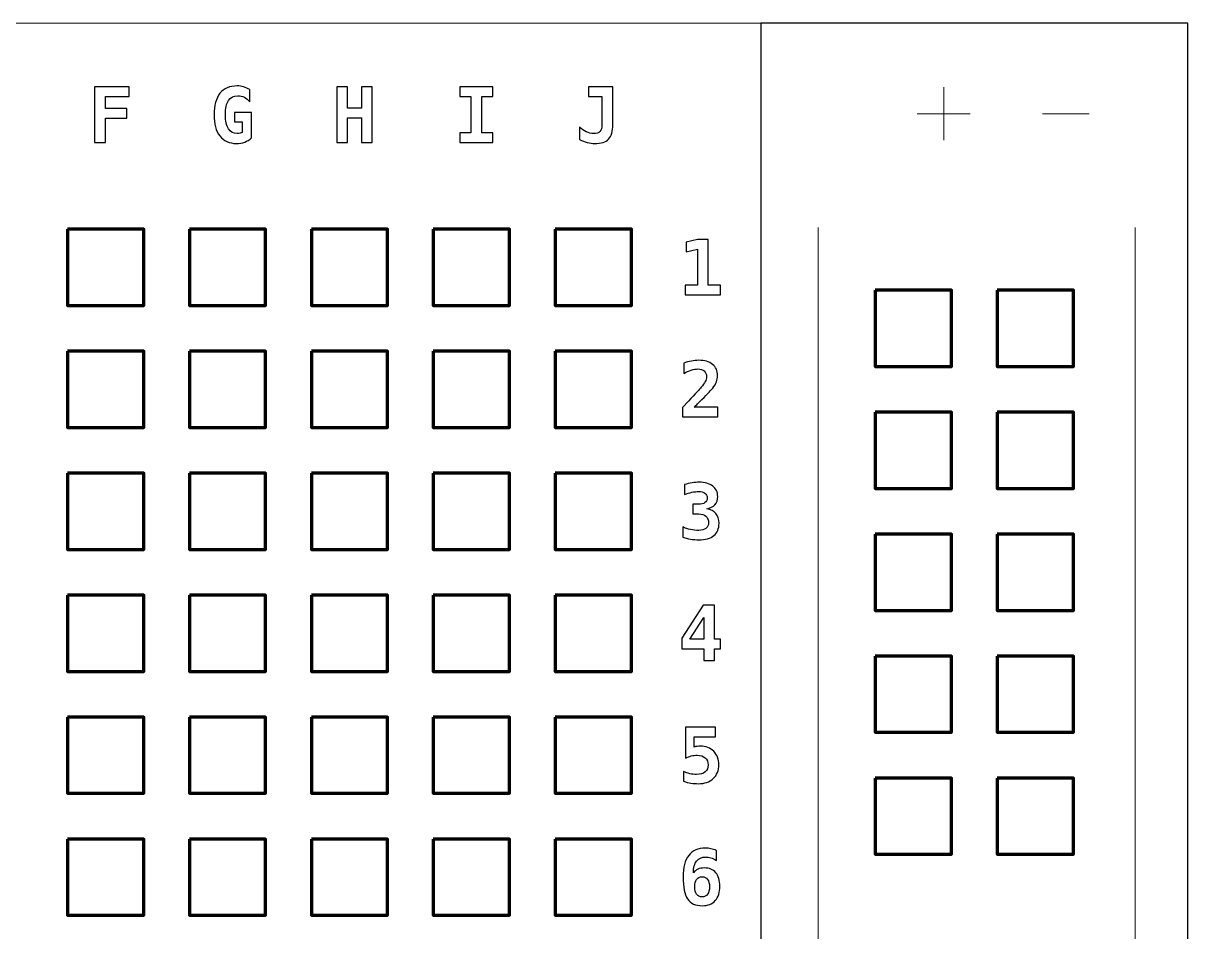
# Model space of a CAD drawing. Header units: centimetres. Extents: x -13.14 to -7.86, y -19.04 to -10.66.
# Drawn here: x -10.291 to -7.865, y -12.551 to -10.659 of the extents above; entities that cross this region are included whole.
import ezdxf

# ---------------------------------------------------------------- set-up
doc = ezdxf.new("R2010")
doc.units = ezdxf.units.CM
doc.header["$MEASUREMENT"] = 0
doc.layers.add('Layer 1', color=7, linetype='Continuous')

msp = doc.modelspace()

# ---------------------------------------------------------------- linework, layer by layer
at = {"layer": 'Layer 1', "color": 250, "lineweight": 5}
msp.add_open_spline([(-12.24632, -10.659), (-12.24632, -10.659), (-8.75382, -10.659), (-8.75382, -10.659), (-8.75382, -10.659), (-8.75382, -10.659), (-8.75382, -19.041), (-8.75382, -19.041), (-8.75382, -19.041), (-8.75382, -19.041), (-12.24632, -19.041), (-12.24632, -19.041), (-12.24632, -19.041), (-12.24632, -19.041), (-12.24632, -10.659), (-12.24632, -10.659)], degree=3, knots=[0, 0, 0, 0, 0.25, 0.25, 0.25, 0.25, 0.5, 0.5, 0.5, 0.5, 0.75, 0.75, 0.75, 0.75, 1, 1, 1, 1], dxfattribs=at)
at = {"layer": 'Layer 1', "color": 250, "lineweight": 25}
msp.add_open_spline([(-8.75386, -10.659), (-8.75386, -10.659), (-7.86486, -10.659), (-7.86486, -10.659), (-7.86486, -10.659), (-7.86486, -10.659), (-7.86486, -19.041), (-7.86486, -19.041), (-7.86486, -19.041), (-7.86486, -19.041), (-8.75386, -19.041), (-8.75386, -19.041), (-8.75386, -19.041), (-8.75386, -19.041), (-8.75386, -10.659), (-8.75386, -10.659)], degree=3, knots=[0, 0, 0, 0, 0.25, 0.25, 0.25, 0.25, 0.5, 0.5, 0.5, 0.5, 0.75, 0.75, 0.75, 0.75, 1, 1, 1, 1], dxfattribs=at)
at = {"layer": 'Layer 1'}
for points, knots in [([(-10.07027, -10.81165), (-10.07027, -10.81165), (-10.11941, -10.81165), (-10.11941, -10.81165), (-10.11941, -10.81165), (-10.11941, -10.81165), (-10.11941, -10.83655), (-10.11941, -10.83655), (-10.11941, -10.83655), (-10.11941, -10.83655), (-10.07468, -10.83655), (-10.07468, -10.83655), (-10.07468, -10.83655), (-10.07468, -10.83655), (-10.07468, -10.85668), (-10.07468, -10.85668), (-10.07468, -10.85668), (-10.07468, -10.85668), (-10.11941, -10.85668), (-10.11941, -10.85668), (-10.11941, -10.85668), (-10.11941, -10.85668), (-10.11941, -10.90704), (-10.11941, -10.90704), (-10.11941, -10.90704), (-10.11941, -10.90704), (-10.14221, -10.90704), (-10.14221, -10.90704), (-10.14221, -10.90704), (-10.14221, -10.90704), (-10.14221, -10.79152), (-10.14221, -10.79152), (-10.14221, -10.79152), (-10.14221, -10.79152), (-10.07027, -10.79152), (-10.07027, -10.79152), (-10.07027, -10.79152), (-10.07027, -10.79152), (-10.07027, -10.81165), (-10.07027, -10.81165)], [0, 0, 0, 0, 0.1, 0.1, 0.1, 0.1, 0.2, 0.2, 0.2, 0.2, 0.3, 0.3, 0.3, 0.3, 0.4, 0.4, 0.4, 0.4, 0.5, 0.5, 0.5, 0.5, 0.6, 0.6, 0.6, 0.6, 0.7, 0.7, 0.7, 0.7, 0.8, 0.8, 0.8, 0.8, 0.9, 0.9, 0.9, 0.9, 1, 1, 1, 1]), ([(-9.83482, -10.88615), (-9.83482, -10.88615), (-9.83482, -10.86412), (-9.83482, -10.86412), (-9.83482, -10.86412), (-9.83482, -10.86412), (-9.85046, -10.86412), (-9.85046, -10.86412), (-9.85046, -10.86412), (-9.85046, -10.86412), (-9.85046, -10.84492), (-9.85046, -10.84492), (-9.85046, -10.84492), (-9.85046, -10.84492), (-9.81487, -10.84492), (-9.81487, -10.84492), (-9.81487, -10.84492), (-9.81487, -10.84492), (-9.81487, -10.89785), (-9.81487, -10.89785), (-9.81487, -10.89785), (-9.81925, -10.9016), (-9.82408, -10.90445), (-9.82936, -10.90638), (-9.82936, -10.90638), (-9.83466, -10.90831), (-9.84032, -10.90928), (-9.84634, -10.90928), (-9.84634, -10.90928), (-9.86131, -10.90928), (-9.87285, -10.90408), (-9.881, -10.8937), (-9.881, -10.8937), (-9.88916, -10.8833), (-9.89323, -10.86853), (-9.89323, -10.84939), (-9.89323, -10.84939), (-9.89323, -10.82995), (-9.88911, -10.81511), (-9.8809, -10.80483), (-9.8809, -10.80483), (-9.87267, -10.79456), (-9.86078, -10.78944), (-9.84525, -10.78944), (-9.84525, -10.78944), (-9.84061, -10.78944), (-9.83606, -10.7901), (-9.83157, -10.79142), (-9.83157, -10.79142), (-9.82708, -10.79271), (-9.82287, -10.79461), (-9.81896, -10.7971), (-9.81896, -10.7971), (-9.81896, -10.7971), (-9.81896, -10.8224), (-9.81896, -10.8224), (-9.81896, -10.8224), (-9.82216, -10.81828), (-9.82582, -10.81516), (-9.82999, -10.81307), (-9.82999, -10.81307), (-9.83414, -10.81099), (-9.83868, -10.80993), (-9.84364, -10.80993), (-9.84364, -10.80993), (-9.85231, -10.80993), (-9.8588, -10.81321), (-9.86308, -10.81973), (-9.86308, -10.81973), (-9.86736, -10.82625), (-9.8695, -10.83613), (-9.8695, -10.84939), (-9.8695, -10.84939), (-9.8695, -10.86225), (-9.86744, -10.87202), (-9.86332, -10.87873), (-9.86332, -10.87873), (-9.85917, -10.88544), (-9.85318, -10.88879), (-9.84528, -10.88879), (-9.84528, -10.88879), (-9.8429, -10.88879), (-9.84084, -10.88858), (-9.83907, -10.88813), (-9.83907, -10.88813), (-9.83733, -10.88771), (-9.83591, -10.88705), (-9.83482, -10.88615)], [0, 0, 0, 0, 0.0454545, 0.0454545, 0.0454545, 0.0454545, 0.0909091, 0.0909091, 0.0909091, 0.0909091, 0.1363636, 0.1363636, 0.1363636, 0.1363636, 0.1818182, 0.1818182, 0.1818182, 0.1818182, 0.2272727, 0.2272727, 0.2272727, 0.2272727, 0.2727273, 0.2727273, 0.2727273, 0.2727273, 0.3181818, 0.3181818, 0.3181818, 0.3181818, 0.3636364, 0.3636364, 0.3636364, 0.3636364, 0.4090909, 0.4090909, 0.4090909, 0.4090909, 0.4545455, 0.4545455, 0.4545455, 0.4545455, 0.5, 0.5, 0.5, 0.5, 0.5454545, 0.5454545, 0.5454545, 0.5454545, 0.5909091, 0.5909091, 0.5909091, 0.5909091, 0.6363636, 0.6363636, 0.6363636, 0.6363636, 0.6818182, 0.6818182, 0.6818182, 0.6818182, 0.7272727, 0.7272727, 0.7272727, 0.7272727, 0.7727273, 0.7727273, 0.7727273, 0.7727273, 0.8181818, 0.8181818, 0.8181818, 0.8181818, 0.8636364, 0.8636364, 0.8636364, 0.8636364, 0.9090909, 0.9090909, 0.9090909, 0.9090909, 0.9545455, 0.9545455, 0.9545455, 0.9545455, 1, 1, 1, 1]), ([(-9.6377, -10.79152), (-9.6377, -10.79152), (-9.61489, -10.79152), (-9.61489, -10.79152), (-9.61489, -10.79152), (-9.61489, -10.79152), (-9.61489, -10.83555), (-9.61489, -10.83555), (-9.61489, -10.83555), (-9.61489, -10.83555), (-9.58632, -10.83555), (-9.58632, -10.83555), (-9.58632, -10.83555), (-9.58632, -10.83555), (-9.58632, -10.79152), (-9.58632, -10.79152), (-9.58632, -10.79152), (-9.58632, -10.79152), (-9.56351, -10.79152), (-9.56351, -10.79152), (-9.56351, -10.79152), (-9.56351, -10.79152), (-9.56351, -10.90704), (-9.56351, -10.90704), (-9.56351, -10.90704), (-9.56351, -10.90704), (-9.58632, -10.90704), (-9.58632, -10.90704), (-9.58632, -10.90704), (-9.58632, -10.90704), (-9.58632, -10.85567), (-9.58632, -10.85567), (-9.58632, -10.85567), (-9.58632, -10.85567), (-9.61489, -10.85567), (-9.61489, -10.85567), (-9.61489, -10.85567), (-9.61489, -10.85567), (-9.61489, -10.90704), (-9.61489, -10.90704), (-9.61489, -10.90704), (-9.61489, -10.90704), (-9.6377, -10.90704), (-9.6377, -10.90704), (-9.6377, -10.90704), (-9.6377, -10.90704), (-9.6377, -10.79152), (-9.6377, -10.79152)], [0, 0, 0, 0, 0.0833333, 0.0833333, 0.0833333, 0.0833333, 0.1666667, 0.1666667, 0.1666667, 0.1666667, 0.25, 0.25, 0.25, 0.25, 0.3333333, 0.3333333, 0.3333333, 0.3333333, 0.4166667, 0.4166667, 0.4166667, 0.4166667, 0.5, 0.5, 0.5, 0.5, 0.5833333, 0.5833333, 0.5833333, 0.5833333, 0.6666667, 0.6666667, 0.6666667, 0.6666667, 0.75, 0.75, 0.75, 0.75, 0.8333333, 0.8333333, 0.8333333, 0.8333333, 0.9166667, 0.9166667, 0.9166667, 0.9166667, 1, 1, 1, 1]), ([(-9.38098, -10.81165), (-9.38098, -10.81165), (-9.38098, -10.79152), (-9.38098, -10.79152), (-9.38098, -10.79152), (-9.38098, -10.79152), (-9.31223, -10.79152), (-9.31223, -10.79152), (-9.31223, -10.79152), (-9.31223, -10.79152), (-9.31223, -10.81165), (-9.31223, -10.81165), (-9.31223, -10.81165), (-9.31223, -10.81165), (-9.33519, -10.81165), (-9.33519, -10.81165), (-9.33519, -10.81165), (-9.33519, -10.81165), (-9.33519, -10.88692), (-9.33519, -10.88692), (-9.33519, -10.88692), (-9.33519, -10.88692), (-9.31223, -10.88692), (-9.31223, -10.88692), (-9.31223, -10.88692), (-9.31223, -10.88692), (-9.31223, -10.90704), (-9.31223, -10.90704), (-9.31223, -10.90704), (-9.31223, -10.90704), (-9.38098, -10.90704), (-9.38098, -10.90704), (-9.38098, -10.90704), (-9.38098, -10.90704), (-9.38098, -10.88692), (-9.38098, -10.88692), (-9.38098, -10.88692), (-9.38098, -10.88692), (-9.35801, -10.88692), (-9.35801, -10.88692), (-9.35801, -10.88692), (-9.35801, -10.88692), (-9.35801, -10.81165), (-9.35801, -10.81165), (-9.35801, -10.81165), (-9.35801, -10.81165), (-9.38098, -10.81165), (-9.38098, -10.81165)], [0, 0, 0, 0, 0.0833333, 0.0833333, 0.0833333, 0.0833333, 0.1666667, 0.1666667, 0.1666667, 0.1666667, 0.25, 0.25, 0.25, 0.25, 0.3333333, 0.3333333, 0.3333333, 0.3333333, 0.4166667, 0.4166667, 0.4166667, 0.4166667, 0.5, 0.5, 0.5, 0.5, 0.5833333, 0.5833333, 0.5833333, 0.5833333, 0.6666667, 0.6666667, 0.6666667, 0.6666667, 0.75, 0.75, 0.75, 0.75, 0.8333333, 0.8333333, 0.8333333, 0.8333333, 0.9166667, 0.9166667, 0.9166667, 0.9166667, 1, 1, 1, 1]), ([(-9.13187, -10.90131), (-9.13187, -10.90131), (-9.13187, -10.87485), (-9.13187, -10.87485), (-9.13187, -10.87485), (-9.12743, -10.87939), (-9.1227, -10.88285), (-9.11766, -10.88523), (-9.11766, -10.88523), (-9.11265, -10.8876), (-9.10758, -10.88879), (-9.10245, -10.88879), (-9.10245, -10.88879), (-9.09649, -10.88879), (-9.0921, -10.88729), (-9.0893, -10.8843), (-9.0893, -10.8843), (-9.08653, -10.88132), (-9.08513, -10.87654), (-9.08513, -10.86996), (-9.08513, -10.86996), (-9.08513, -10.86996), (-9.08513, -10.81165), (-9.08513, -10.81165), (-9.08513, -10.81165), (-9.08513, -10.81165), (-9.11307, -10.81165), (-9.11307, -10.81165), (-9.11307, -10.81165), (-9.11307, -10.81165), (-9.11307, -10.79152), (-9.11307, -10.79152), (-9.11307, -10.79152), (-9.11307, -10.79152), (-9.06232, -10.79152), (-9.06232, -10.79152), (-9.06232, -10.79152), (-9.06232, -10.79152), (-9.06232, -10.86996), (-9.06232, -10.86996), (-9.06232, -10.86996), (-9.06232, -10.88406), (-9.06527, -10.89413), (-9.07116, -10.9002), (-9.07116, -10.9002), (-9.07707, -10.90625), (-9.08682, -10.90928), (-9.10039, -10.90928), (-9.10039, -10.90928), (-9.10528, -10.90928), (-9.1104, -10.90862), (-9.11573, -10.90728), (-9.11573, -10.90728), (-9.12106, -10.90593), (-9.12645, -10.90395), (-9.13187, -10.90131)], [0, 0, 0, 0, 0.0714286, 0.0714286, 0.0714286, 0.0714286, 0.1428571, 0.1428571, 0.1428571, 0.1428571, 0.2142857, 0.2142857, 0.2142857, 0.2142857, 0.2857143, 0.2857143, 0.2857143, 0.2857143, 0.3571429, 0.3571429, 0.3571429, 0.3571429, 0.4285714, 0.4285714, 0.4285714, 0.4285714, 0.5, 0.5, 0.5, 0.5, 0.5714286, 0.5714286, 0.5714286, 0.5714286, 0.6428571, 0.6428571, 0.6428571, 0.6428571, 0.7142857, 0.7142857, 0.7142857, 0.7142857, 0.7857143, 0.7857143, 0.7857143, 0.7857143, 0.8571429, 0.8571429, 0.8571429, 0.8571429, 0.9285714, 0.9285714, 0.9285714, 0.9285714, 1, 1, 1, 1]), ([(-8.9117, -11.20442), (-8.9117, -11.20442), (-8.88617, -11.20442), (-8.88617, -11.20442), (-8.88617, -11.20442), (-8.88617, -11.20442), (-8.88617, -11.12944), (-8.88617, -11.12944), (-8.88617, -11.12944), (-8.88617, -11.12944), (-8.9099, -11.13533), (-8.9099, -11.13533), (-8.9099, -11.13533), (-8.9099, -11.13533), (-8.9099, -11.11475), (-8.9099, -11.11475), (-8.9099, -11.11475), (-8.9099, -11.11475), (-8.88601, -11.10902), (-8.88601, -11.10902), (-8.88601, -11.10902), (-8.88601, -11.10902), (-8.86396, -11.10902), (-8.86396, -11.10902), (-8.86396, -11.10902), (-8.86396, -11.10902), (-8.86396, -11.20442), (-8.86396, -11.20442), (-8.86396, -11.20442), (-8.86396, -11.20442), (-8.83843, -11.20442), (-8.83843, -11.20442), (-8.83843, -11.20442), (-8.83843, -11.20442), (-8.83843, -11.22454), (-8.83843, -11.22454), (-8.83843, -11.22454), (-8.83843, -11.22454), (-8.9117, -11.22454), (-8.9117, -11.22454), (-8.9117, -11.22454), (-8.9117, -11.22454), (-8.9117, -11.20442), (-8.9117, -11.20442)], [0, 0, 0, 0, 0.0909091, 0.0909091, 0.0909091, 0.0909091, 0.1818182, 0.1818182, 0.1818182, 0.1818182, 0.2727273, 0.2727273, 0.2727273, 0.2727273, 0.3636364, 0.3636364, 0.3636364, 0.3636364, 0.4545455, 0.4545455, 0.4545455, 0.4545455, 0.5454545, 0.5454545, 0.5454545, 0.5454545, 0.6363636, 0.6363636, 0.6363636, 0.6363636, 0.7272727, 0.7272727, 0.7272727, 0.7272727, 0.8181818, 0.8181818, 0.8181818, 0.8181818, 0.9090909, 0.9090909, 0.9090909, 0.9090909, 1, 1, 1, 1]), ([(-8.89269, -11.45842), (-8.89269, -11.45842), (-8.84403, -11.45842), (-8.84403, -11.45842), (-8.84403, -11.45842), (-8.84403, -11.45842), (-8.84403, -11.47854), (-8.84403, -11.47854), (-8.84403, -11.47854), (-8.84403, -11.47854), (-8.91735, -11.47854), (-8.91735, -11.47854), (-8.91735, -11.47854), (-8.91735, -11.47854), (-8.91735, -11.45902), (-8.91735, -11.45902), (-8.91735, -11.45902), (-8.91735, -11.45902), (-8.90496, -11.4459), (-8.90496, -11.4459), (-8.90496, -11.4459), (-8.89029, -11.43026), (-8.88136, -11.42065), (-8.87822, -11.41703), (-8.87822, -11.41703), (-8.87436, -11.41259), (-8.87156, -11.40866), (-8.86987, -11.40523), (-8.86987, -11.40523), (-8.86816, -11.40179), (-8.86731, -11.39841), (-8.86731, -11.39506), (-8.86731, -11.39506), (-8.86731, -11.38991), (-8.86887, -11.38592), (-8.87199, -11.38312), (-8.87199, -11.38312), (-8.8751, -11.38029), (-8.87954, -11.3789), (-8.88525, -11.3789), (-8.88525, -11.3789), (-8.88934, -11.3789), (-8.89391, -11.37971), (-8.89898, -11.38132), (-8.89898, -11.38132), (-8.90407, -11.38296), (-8.90935, -11.38531), (-8.91487, -11.3884), (-8.91487, -11.3884), (-8.91487, -11.3884), (-8.91487, -11.36712), (-8.91487, -11.36712), (-8.91487, -11.36712), (-8.90935, -11.36511), (-8.90396, -11.36358), (-8.89866, -11.36252), (-8.89866, -11.36252), (-8.89338, -11.36146), (-8.88831, -11.36094), (-8.88348, -11.36094), (-8.88348, -11.36094), (-8.87125, -11.36094), (-8.86163, -11.36379), (-8.85466, -11.36949), (-8.85466, -11.36949), (-8.84767, -11.37517), (-8.84419, -11.38296), (-8.84419, -11.39281), (-8.84419, -11.39281), (-8.84419, -11.39736), (-8.84495, -11.40161), (-8.84646, -11.40557), (-8.84646, -11.40557), (-8.84799, -11.40956), (-8.8506, -11.41397), (-8.85432, -11.4188), (-8.85432, -11.4188), (-8.85704, -11.42231), (-8.86454, -11.43021), (-8.87682, -11.44249), (-8.87682, -11.44249), (-8.88348, -11.44912), (-8.88876, -11.45445), (-8.89269, -11.45842)], [0, 0, 0, 0, 0.047619, 0.047619, 0.047619, 0.047619, 0.0952381, 0.0952381, 0.0952381, 0.0952381, 0.1428571, 0.1428571, 0.1428571, 0.1428571, 0.1904762, 0.1904762, 0.1904762, 0.1904762, 0.2380952, 0.2380952, 0.2380952, 0.2380952, 0.2857143, 0.2857143, 0.2857143, 0.2857143, 0.3333333, 0.3333333, 0.3333333, 0.3333333, 0.3809524, 0.3809524, 0.3809524, 0.3809524, 0.4285714, 0.4285714, 0.4285714, 0.4285714, 0.4761905, 0.4761905, 0.4761905, 0.4761905, 0.5238095, 0.5238095, 0.5238095, 0.5238095, 0.5714286, 0.5714286, 0.5714286, 0.5714286, 0.6190476, 0.6190476, 0.6190476, 0.6190476, 0.6666667, 0.6666667, 0.6666667, 0.6666667, 0.7142857, 0.7142857, 0.7142857, 0.7142857, 0.7619048, 0.7619048, 0.7619048, 0.7619048, 0.8095238, 0.8095238, 0.8095238, 0.8095238, 0.8571429, 0.8571429, 0.8571429, 0.8571429, 0.9047619, 0.9047619, 0.9047619, 0.9047619, 0.952381, 0.952381, 0.952381, 0.952381, 1, 1, 1, 1]), ([(-8.88379, -11.68086), (-8.88379, -11.68086), (-8.89602, -11.68086), (-8.89602, -11.68086), (-8.89602, -11.68086), (-8.89602, -11.68086), (-8.89602, -11.66073), (-8.89602, -11.66073), (-8.89602, -11.66073), (-8.89602, -11.66073), (-8.88379, -11.66073), (-8.88379, -11.66073), (-8.88379, -11.66073), (-8.87814, -11.66073), (-8.87373, -11.65962), (-8.87061, -11.65738), (-8.87061, -11.65738), (-8.8675, -11.65513), (-8.86594, -11.65196), (-8.86594, -11.6479), (-8.86594, -11.6479), (-8.86594, -11.64362), (-8.8675, -11.64026), (-8.87061, -11.63786), (-8.87061, -11.63786), (-8.87373, -11.63546), (-8.87814, -11.63427), (-8.88379, -11.63427), (-8.88379, -11.63427), (-8.88812, -11.63427), (-8.89277, -11.63482), (-8.89771, -11.63591), (-8.89771, -11.63591), (-8.90267, -11.63699), (-8.90779, -11.63857), (-8.9131, -11.64063), (-8.9131, -11.64063), (-8.9131, -11.64063), (-8.9131, -11.6199), (-8.9131, -11.6199), (-8.9131, -11.6199), (-8.90779, -11.61829), (-8.90256, -11.61708), (-8.89742, -11.6162), (-8.89742, -11.6162), (-8.89224, -11.61536), (-8.88731, -11.61494), (-8.88255, -11.61494), (-8.88255, -11.61494), (-8.87038, -11.61494), (-8.8609, -11.6176), (-8.85411, -11.62291), (-8.85411, -11.62291), (-8.8473, -11.62822), (-8.8439, -11.63554), (-8.8439, -11.64489), (-8.8439, -11.64489), (-8.8439, -11.65173), (-8.84585, -11.65735), (-8.84978, -11.66171), (-8.84978, -11.66171), (-8.85369, -11.66607), (-8.85928, -11.66892), (-8.86655, -11.67024), (-8.86655, -11.67024), (-8.85831, -11.67169), (-8.852, -11.67499), (-8.84767, -11.68012), (-8.84767, -11.68012), (-8.84334, -11.68524), (-8.84118, -11.692), (-8.84118, -11.70035), (-8.84118, -11.70035), (-8.84118, -11.71154), (-8.84477, -11.72007), (-8.85192, -11.72596), (-8.85192, -11.72596), (-8.8591, -11.73185), (-8.8695, -11.73478), (-8.88319, -11.73478), (-8.88319, -11.73478), (-8.889, -11.73478), (-8.89473, -11.73428), (-8.90038, -11.73331), (-8.90038, -11.73331), (-8.90602, -11.73233), (-8.91143, -11.7309), (-8.91658, -11.72905), (-8.91658, -11.72905), (-8.91658, -11.72905), (-8.91658, -11.70785), (-8.91658, -11.70785), (-8.91658, -11.70785), (-8.91172, -11.71028), (-8.9065, -11.71213), (-8.90087, -11.71339), (-8.90087, -11.71339), (-8.89528, -11.71466), (-8.88937, -11.71529), (-8.88319, -11.71529), (-8.88319, -11.71529), (-8.87698, -11.71529), (-8.87209, -11.71387), (-8.86847, -11.71099), (-8.86847, -11.71099), (-8.86486, -11.70814), (-8.86306, -11.70428), (-8.86306, -11.69942), (-8.86306, -11.69942), (-8.86306, -11.69351), (-8.86486, -11.68891), (-8.86847, -11.68569), (-8.86847, -11.68569), (-8.87209, -11.68247), (-8.87719, -11.68086), (-8.88379, -11.68086)], [0, 0, 0, 0, 0.0344828, 0.0344828, 0.0344828, 0.0344828, 0.0689655, 0.0689655, 0.0689655, 0.0689655, 0.1034483, 0.1034483, 0.1034483, 0.1034483, 0.137931, 0.137931, 0.137931, 0.137931, 0.1724138, 0.1724138, 0.1724138, 0.1724138, 0.2068966, 0.2068966, 0.2068966, 0.2068966, 0.2413793, 0.2413793, 0.2413793, 0.2413793, 0.2758621, 0.2758621, 0.2758621, 0.2758621, 0.3103448, 0.3103448, 0.3103448, 0.3103448, 0.3448276, 0.3448276, 0.3448276, 0.3448276, 0.3793103, 0.3793103, 0.3793103, 0.3793103, 0.4137931, 0.4137931, 0.4137931, 0.4137931, 0.4482759, 0.4482759, 0.4482759, 0.4482759, 0.4827586, 0.4827586, 0.4827586, 0.4827586, 0.5172414, 0.5172414, 0.5172414, 0.5172414, 0.5517241, 0.5517241, 0.5517241, 0.5517241, 0.5862069, 0.5862069, 0.5862069, 0.5862069, 0.6206897, 0.6206897, 0.6206897, 0.6206897, 0.6551724, 0.6551724, 0.6551724, 0.6551724, 0.6896552, 0.6896552, 0.6896552, 0.6896552, 0.7241379, 0.7241379, 0.7241379, 0.7241379, 0.7586207, 0.7586207, 0.7586207, 0.7586207, 0.7931034, 0.7931034, 0.7931034, 0.7931034, 0.8275862, 0.8275862, 0.8275862, 0.8275862, 0.862069, 0.862069, 0.862069, 0.862069, 0.8965517, 0.8965517, 0.8965517, 0.8965517, 0.9310345, 0.9310345, 0.9310345, 0.9310345, 0.9655172, 0.9655172, 0.9655172, 0.9655172, 1, 1, 1, 1]), ([(-8.87455, -11.87102), (-8.87455, -11.87102), (-8.85065, -11.87102), (-8.85065, -11.87102), (-8.85065, -11.87102), (-8.85065, -11.87102), (-8.85065, -11.94204), (-8.85065, -11.94204), (-8.85065, -11.94204), (-8.85065, -11.94204), (-8.83798, -11.94204), (-8.83798, -11.94204), (-8.83798, -11.94204), (-8.83798, -11.94204), (-8.83798, -11.96161), (-8.83798, -11.96161), (-8.83798, -11.96161), (-8.83798, -11.96161), (-8.85065, -11.96161), (-8.85065, -11.96161), (-8.85065, -11.96161), (-8.85065, -11.96161), (-8.85065, -11.98654), (-8.85065, -11.98654), (-8.85065, -11.98654), (-8.85065, -11.98654), (-8.87254, -11.98654), (-8.87254, -11.98654), (-8.87254, -11.98654), (-8.87254, -11.98654), (-8.87254, -11.96161), (-8.87254, -11.96161), (-8.87254, -11.96161), (-8.87254, -11.96161), (-8.91835, -11.96161), (-8.91835, -11.96161), (-8.91835, -11.96161), (-8.91835, -11.96161), (-8.91835, -11.93948), (-8.91835, -11.93948), (-8.91835, -11.93948), (-8.91835, -11.93948), (-8.87455, -11.87102), (-8.87455, -11.87102)], [0, 0, 0, 0, 0.0909091, 0.0909091, 0.0909091, 0.0909091, 0.1818182, 0.1818182, 0.1818182, 0.1818182, 0.2727273, 0.2727273, 0.2727273, 0.2727273, 0.3636364, 0.3636364, 0.3636364, 0.3636364, 0.4545455, 0.4545455, 0.4545455, 0.4545455, 0.5454545, 0.5454545, 0.5454545, 0.5454545, 0.6363636, 0.6363636, 0.6363636, 0.6363636, 0.7272727, 0.7272727, 0.7272727, 0.7272727, 0.8181818, 0.8181818, 0.8181818, 0.8181818, 0.9090909, 0.9090909, 0.9090909, 0.9090909, 1, 1, 1, 1]), ([(-8.87254, -11.8964), (-8.87254, -11.8964), (-8.90172, -11.94204), (-8.90172, -11.94204), (-8.90172, -11.94204), (-8.90172, -11.94204), (-8.87254, -11.94204), (-8.87254, -11.94204), (-8.87254, -11.94204), (-8.87254, -11.94204), (-8.87254, -11.8964), (-8.87254, -11.8964)], [0, 0, 0, 0, 0.3333333, 0.3333333, 0.3333333, 0.3333333, 0.6666667, 0.6666667, 0.6666667, 0.6666667, 1, 1, 1, 1]), ([(-8.91133, -12.12502), (-8.91133, -12.12502), (-8.8486, -12.12502), (-8.8486, -12.12502), (-8.8486, -12.12502), (-8.8486, -12.12502), (-8.8486, -12.14515), (-8.8486, -12.14515), (-8.8486, -12.14515), (-8.8486, -12.14515), (-8.89285, -12.14515), (-8.89285, -12.14515), (-8.89285, -12.14515), (-8.89285, -12.14515), (-8.89285, -12.16657), (-8.89285, -12.16657), (-8.89285, -12.16657), (-8.891, -12.16585), (-8.889, -12.16532), (-8.88688, -12.16498), (-8.88688, -12.16498), (-8.88477, -12.16464), (-8.88253, -12.16448), (-8.88015, -12.16448), (-8.88015, -12.16448), (-8.86871, -12.16448), (-8.85942, -12.1681), (-8.85229, -12.17531), (-8.85229, -12.17531), (-8.84519, -12.18254), (-8.84163, -12.19192), (-8.84163, -12.20349), (-8.84163, -12.20349), (-8.84163, -12.21561), (-8.84548, -12.22517), (-8.85318, -12.23222), (-8.85318, -12.23222), (-8.8609, -12.23927), (-8.87141, -12.24278), (-8.88472, -12.24278), (-8.88472, -12.24278), (-8.88966, -12.24278), (-8.89467, -12.24236), (-8.89972, -12.24154), (-8.89972, -12.24154), (-8.90475, -12.24072), (-8.90993, -12.23948), (-8.91518, -12.23782), (-8.91518, -12.23782), (-8.91518, -12.23782), (-8.91518, -12.21725), (-8.91518, -12.21725), (-8.91518, -12.21725), (-8.91091, -12.21936), (-8.9065, -12.22094), (-8.90201, -12.222), (-8.90201, -12.222), (-8.8975, -12.22306), (-8.89296, -12.22358), (-8.88841, -12.22358), (-8.88841, -12.22358), (-8.88039, -12.22358), (-8.87426, -12.22187), (-8.87009, -12.21843), (-8.87009, -12.21843), (-8.86591, -12.215), (-8.86383, -12.21004), (-8.86383, -12.20349), (-8.86383, -12.20349), (-8.86383, -12.19744), (-8.86591, -12.19261), (-8.87006, -12.18896), (-8.87006, -12.18896), (-8.87421, -12.18534), (-8.87975, -12.18352), (-8.88665, -12.18352), (-8.88665, -12.18352), (-8.89074, -12.18352), (-8.89481, -12.18402), (-8.89893, -12.18503), (-8.89893, -12.18503), (-8.90301, -12.18603), (-8.90716, -12.18756), (-8.91133, -12.18957), (-8.91133, -12.18957), (-8.91133, -12.18957), (-8.91133, -12.12502), (-8.91133, -12.12502)], [0, 0, 0, 0, 0.0454545, 0.0454545, 0.0454545, 0.0454545, 0.0909091, 0.0909091, 0.0909091, 0.0909091, 0.1363636, 0.1363636, 0.1363636, 0.1363636, 0.1818182, 0.1818182, 0.1818182, 0.1818182, 0.2272727, 0.2272727, 0.2272727, 0.2272727, 0.2727273, 0.2727273, 0.2727273, 0.2727273, 0.3181818, 0.3181818, 0.3181818, 0.3181818, 0.3636364, 0.3636364, 0.3636364, 0.3636364, 0.4090909, 0.4090909, 0.4090909, 0.4090909, 0.4545455, 0.4545455, 0.4545455, 0.4545455, 0.5, 0.5, 0.5, 0.5, 0.5454545, 0.5454545, 0.5454545, 0.5454545, 0.5909091, 0.5909091, 0.5909091, 0.5909091, 0.6363636, 0.6363636, 0.6363636, 0.6363636, 0.6818182, 0.6818182, 0.6818182, 0.6818182, 0.7272727, 0.7272727, 0.7272727, 0.7272727, 0.7727273, 0.7727273, 0.7727273, 0.7727273, 0.8181818, 0.8181818, 0.8181818, 0.8181818, 0.8636364, 0.8636364, 0.8636364, 0.8636364, 0.9090909, 0.9090909, 0.9090909, 0.9090909, 0.9545455, 0.9545455, 0.9545455, 0.9545455, 1, 1, 1, 1]), ([(-8.84659, -12.38174), (-8.84659, -12.38174), (-8.84659, -12.40247), (-8.84659, -12.40247), (-8.84659, -12.40247), (-8.85065, -12.40015), (-8.85456, -12.39841), (-8.85831, -12.39725), (-8.85831, -12.39725), (-8.86203, -12.39608), (-8.86562, -12.3955), (-8.86908, -12.3955), (-8.86908, -12.3955), (-8.87732, -12.3955), (-8.88361, -12.39828), (-8.88791, -12.40382), (-8.88791, -12.40382), (-8.89222, -12.40937), (-8.89446, -12.41755), (-8.89467, -12.42838), (-8.89467, -12.42838), (-8.89224, -12.42503), (-8.88915, -12.42252), (-8.8854, -12.42083), (-8.8854, -12.42083), (-8.88163, -12.41917), (-8.87719, -12.41832), (-8.87209, -12.41832), (-8.87209, -12.41832), (-8.86166, -12.41832), (-8.85363, -12.42162), (-8.84796, -12.4282), (-8.84796, -12.4282), (-8.84229, -12.43477), (-8.83946, -12.4441), (-8.83946, -12.45617), (-8.83946, -12.45617), (-8.83946, -12.46911), (-8.84266, -12.47914), (-8.84901, -12.48627), (-8.84901, -12.48627), (-8.85538, -12.49338), (-8.86433, -12.49694), (-8.8759, -12.49694), (-8.8759, -12.49694), (-8.88997, -12.49694), (-8.90019, -12.49222), (-8.90655, -12.48279), (-8.90655, -12.48279), (-8.91291, -12.47333), (-8.91611, -12.45809), (-8.91611, -12.43705), (-8.91611, -12.43705), (-8.91611, -12.41705), (-8.91223, -12.40205), (-8.90444, -12.39207), (-8.90444, -12.39207), (-8.89665, -12.38209), (-8.88498, -12.37709), (-8.8694, -12.37709), (-8.8694, -12.37709), (-8.86578, -12.37709), (-8.86206, -12.37749), (-8.85823, -12.37826), (-8.85823, -12.37826), (-8.85437, -12.37902), (-8.85049, -12.38018), (-8.84659, -12.38174)], [0, 0, 0, 0, 0.0588235, 0.0588235, 0.0588235, 0.0588235, 0.1176471, 0.1176471, 0.1176471, 0.1176471, 0.1764706, 0.1764706, 0.1764706, 0.1764706, 0.2352941, 0.2352941, 0.2352941, 0.2352941, 0.2941176, 0.2941176, 0.2941176, 0.2941176, 0.3529412, 0.3529412, 0.3529412, 0.3529412, 0.4117647, 0.4117647, 0.4117647, 0.4117647, 0.4705882, 0.4705882, 0.4705882, 0.4705882, 0.5294118, 0.5294118, 0.5294118, 0.5294118, 0.5882353, 0.5882353, 0.5882353, 0.5882353, 0.6470588, 0.6470588, 0.6470588, 0.6470588, 0.7058824, 0.7058824, 0.7058824, 0.7058824, 0.7647059, 0.7647059, 0.7647059, 0.7647059, 0.8235294, 0.8235294, 0.8235294, 0.8235294, 0.8823529, 0.8823529, 0.8823529, 0.8823529, 0.9411765, 0.9411765, 0.9411765, 0.9411765, 1, 1, 1, 1]), ([(-8.8765, -12.43665), (-8.88144, -12.43665), (-8.88522, -12.43845), (-8.88783, -12.44204), (-8.88783, -12.44204), (-8.89045, -12.44563), (-8.89174, -12.45081), (-8.89174, -12.45762), (-8.89174, -12.45762), (-8.89174, -12.46438), (-8.89045, -12.46956), (-8.88783, -12.47315), (-8.88783, -12.47315), (-8.88522, -12.47674), (-8.88144, -12.47854), (-8.8765, -12.47854), (-8.8765, -12.47854), (-8.87154, -12.47854), (-8.86774, -12.47674), (-8.86509, -12.47315), (-8.86509, -12.47315), (-8.86243, -12.46956), (-8.86111, -12.46438), (-8.86111, -12.45762), (-8.86111, -12.45762), (-8.86111, -12.45086), (-8.86243, -12.44568), (-8.86509, -12.44206), (-8.86509, -12.44206), (-8.86774, -12.43845), (-8.87154, -12.43665), (-8.8765, -12.43665)], [0, 0, 0, 0, 0.125, 0.125, 0.125, 0.125, 0.25, 0.25, 0.25, 0.25, 0.375, 0.375, 0.375, 0.375, 0.5, 0.5, 0.5, 0.5, 0.625, 0.625, 0.625, 0.625, 0.75, 0.75, 0.75, 0.75, 0.875, 0.875, 0.875, 0.875, 1, 1, 1, 1])]:
    msp.add_open_spline(points, degree=3, knots=knots, dxfattribs=at)
at = {"layer": 'Layer 1', "lineweight": 20}
for points, knots in [([(-8.37324, -10.90247), (-8.37324, -10.90247), (-8.37324, -10.84727), (-8.37324, -10.84727), (-8.37324, -10.84727), (-8.37324, -10.84727), (-8.42826, -10.84727), (-8.42826, -10.84727), (-8.42826, -10.84727), (-8.42826, -10.84727), (-8.37324, -10.84727), (-8.37324, -10.84727), (-8.37324, -10.84727), (-8.37324, -10.84727), (-8.37324, -10.79208), (-8.37324, -10.79208), (-8.37324, -10.79208), (-8.37324, -10.79208), (-8.37324, -10.84727), (-8.37324, -10.84727), (-8.37324, -10.84727), (-8.37324, -10.84727), (-8.31821, -10.84727), (-8.31821, -10.84727), (-8.31821, -10.84727), (-8.31821, -10.84727), (-8.37324, -10.84727), (-8.37324, -10.84727), (-8.37324, -10.84727), (-8.37324, -10.84727), (-8.37324, -10.90247), (-8.37324, -10.90247)], [0, 0, 0, 0, 0.125, 0.125, 0.125, 0.125, 0.25, 0.25, 0.25, 0.25, 0.375, 0.375, 0.375, 0.375, 0.5, 0.5, 0.5, 0.5, 0.625, 0.625, 0.625, 0.625, 0.75, 0.75, 0.75, 0.75, 0.875, 0.875, 0.875, 0.875, 1, 1, 1, 1]), ([(-8.1673, -10.84727), (-8.1673, -10.84727), (-8.07038, -10.84727), (-8.07038, -10.84727), (-8.07038, -10.84727), (-8.07038, -10.84727), (-8.1673, -10.84727), (-8.1673, -10.84727)], [0, 0, 0, 0, 0.5, 0.5, 0.5, 0.5, 1, 1, 1, 1])]:
    msp.add_open_spline(points, degree=3, knots=knots, dxfattribs=at)
at = {"layer": 'Layer 1', "color": 1, "lineweight": 20}
msp.add_open_spline([(-8.63448, -11.08422), (-8.63448, -11.08422), (-8.63448, -18.61659), (-8.63448, -18.61659)], degree=3, dxfattribs=at)
at = {"layer": 'Layer 1', "color": 186, "lineweight": 20}
msp.add_open_spline([(-7.97408, -11.08422), (-7.97408, -11.08422), (-7.97408, -18.61659), (-7.97408, -18.61659)], degree=3, dxfattribs=at)
at = {"layer": 'Layer 1', "color": 250, "lineweight": 158}
for points in [[(-10.19844, -11.08803), (-10.19844, -11.08803), (-10.03969, -11.08803), (-10.03969, -11.08803), (-10.03969, -11.08803), (-10.03969, -11.08803), (-10.03969, -11.24678), (-10.03969, -11.24678), (-10.03969, -11.24678), (-10.03969, -11.24678), (-10.19844, -11.24678), (-10.19844, -11.24678), (-10.19844, -11.24678), (-10.19844, -11.24678), (-10.19844, -11.08803), (-10.19844, -11.08803)], [(-9.94444, -11.08803), (-9.94444, -11.08803), (-9.78569, -11.08803), (-9.78569, -11.08803), (-9.78569, -11.08803), (-9.78569, -11.08803), (-9.78569, -11.24678), (-9.78569, -11.24678), (-9.78569, -11.24678), (-9.78569, -11.24678), (-9.94444, -11.24678), (-9.94444, -11.24678), (-9.94444, -11.24678), (-9.94444, -11.24678), (-9.94444, -11.08803), (-9.94444, -11.08803)], [(-9.69044, -11.08803), (-9.69044, -11.08803), (-9.53169, -11.08803), (-9.53169, -11.08803), (-9.53169, -11.08803), (-9.53169, -11.08803), (-9.53169, -11.24678), (-9.53169, -11.24678), (-9.53169, -11.24678), (-9.53169, -11.24678), (-9.69044, -11.24678), (-9.69044, -11.24678), (-9.69044, -11.24678), (-9.69044, -11.24678), (-9.69044, -11.08803), (-9.69044, -11.08803)], [(-9.43644, -11.08803), (-9.43644, -11.08803), (-9.27769, -11.08803), (-9.27769, -11.08803), (-9.27769, -11.08803), (-9.27769, -11.08803), (-9.27769, -11.24678), (-9.27769, -11.24678), (-9.27769, -11.24678), (-9.27769, -11.24678), (-9.43644, -11.24678), (-9.43644, -11.24678), (-9.43644, -11.24678), (-9.43644, -11.24678), (-9.43644, -11.08803), (-9.43644, -11.08803)], [(-9.18244, -11.08803), (-9.18244, -11.08803), (-9.02369, -11.08803), (-9.02369, -11.08803), (-9.02369, -11.08803), (-9.02369, -11.08803), (-9.02369, -11.24678), (-9.02369, -11.24678), (-9.02369, -11.24678), (-9.02369, -11.24678), (-9.18244, -11.24678), (-9.18244, -11.24678), (-9.18244, -11.24678), (-9.18244, -11.24678), (-9.18244, -11.08803), (-9.18244, -11.08803)], [(-8.51573, -11.21503), (-8.51573, -11.21503), (-8.35698, -11.21503), (-8.35698, -11.21503), (-8.35698, -11.21503), (-8.35698, -11.21503), (-8.35698, -11.37378), (-8.35698, -11.37378), (-8.35698, -11.37378), (-8.35698, -11.37378), (-8.51573, -11.37378), (-8.51573, -11.37378), (-8.51573, -11.37378), (-8.51573, -11.37378), (-8.51573, -11.21503), (-8.51573, -11.21503)], [(-8.26173, -11.21503), (-8.26173, -11.21503), (-8.10298, -11.21503), (-8.10298, -11.21503), (-8.10298, -11.21503), (-8.10298, -11.21503), (-8.10298, -11.37378), (-8.10298, -11.37378), (-8.10298, -11.37378), (-8.10298, -11.37378), (-8.26173, -11.37378), (-8.26173, -11.37378), (-8.26173, -11.37378), (-8.26173, -11.37378), (-8.26173, -11.21503), (-8.26173, -11.21503)], [(-10.19844, -11.34203), (-10.19844, -11.34203), (-10.03969, -11.34203), (-10.03969, -11.34203), (-10.03969, -11.34203), (-10.03969, -11.34203), (-10.03969, -11.50078), (-10.03969, -11.50078), (-10.03969, -11.50078), (-10.03969, -11.50078), (-10.19844, -11.50078), (-10.19844, -11.50078), (-10.19844, -11.50078), (-10.19844, -11.50078), (-10.19844, -11.34203), (-10.19844, -11.34203)], [(-9.94444, -11.34203), (-9.94444, -11.34203), (-9.78569, -11.34203), (-9.78569, -11.34203), (-9.78569, -11.34203), (-9.78569, -11.34203), (-9.78569, -11.50078), (-9.78569, -11.50078), (-9.78569, -11.50078), (-9.78569, -11.50078), (-9.94444, -11.50078), (-9.94444, -11.50078), (-9.94444, -11.50078), (-9.94444, -11.50078), (-9.94444, -11.34203), (-9.94444, -11.34203)], [(-9.69044, -11.34203), (-9.69044, -11.34203), (-9.53169, -11.34203), (-9.53169, -11.34203), (-9.53169, -11.34203), (-9.53169, -11.34203), (-9.53169, -11.50078), (-9.53169, -11.50078), (-9.53169, -11.50078), (-9.53169, -11.50078), (-9.69044, -11.50078), (-9.69044, -11.50078), (-9.69044, -11.50078), (-9.69044, -11.50078), (-9.69044, -11.34203), (-9.69044, -11.34203)], [(-9.43644, -11.34203), (-9.43644, -11.34203), (-9.27769, -11.34203), (-9.27769, -11.34203), (-9.27769, -11.34203), (-9.27769, -11.34203), (-9.27769, -11.50078), (-9.27769, -11.50078), (-9.27769, -11.50078), (-9.27769, -11.50078), (-9.43644, -11.50078), (-9.43644, -11.50078), (-9.43644, -11.50078), (-9.43644, -11.50078), (-9.43644, -11.34203), (-9.43644, -11.34203)], [(-9.18244, -11.34203), (-9.18244, -11.34203), (-9.02369, -11.34203), (-9.02369, -11.34203), (-9.02369, -11.34203), (-9.02369, -11.34203), (-9.02369, -11.50078), (-9.02369, -11.50078), (-9.02369, -11.50078), (-9.02369, -11.50078), (-9.18244, -11.50078), (-9.18244, -11.50078), (-9.18244, -11.50078), (-9.18244, -11.50078), (-9.18244, -11.34203), (-9.18244, -11.34203)], [(-8.51573, -11.46903), (-8.51573, -11.46903), (-8.35698, -11.46903), (-8.35698, -11.46903), (-8.35698, -11.46903), (-8.35698, -11.46903), (-8.35698, -11.62778), (-8.35698, -11.62778), (-8.35698, -11.62778), (-8.35698, -11.62778), (-8.51573, -11.62778), (-8.51573, -11.62778), (-8.51573, -11.62778), (-8.51573, -11.62778), (-8.51573, -11.46903), (-8.51573, -11.46903)], [(-8.26173, -11.46903), (-8.26173, -11.46903), (-8.10298, -11.46903), (-8.10298, -11.46903), (-8.10298, -11.46903), (-8.10298, -11.46903), (-8.10298, -11.62778), (-8.10298, -11.62778), (-8.10298, -11.62778), (-8.10298, -11.62778), (-8.26173, -11.62778), (-8.26173, -11.62778), (-8.26173, -11.62778), (-8.26173, -11.62778), (-8.26173, -11.46903), (-8.26173, -11.46903)], [(-10.19844, -11.59603), (-10.19844, -11.59603), (-10.03969, -11.59603), (-10.03969, -11.59603), (-10.03969, -11.59603), (-10.03969, -11.59603), (-10.03969, -11.75478), (-10.03969, -11.75478), (-10.03969, -11.75478), (-10.03969, -11.75478), (-10.19844, -11.75478), (-10.19844, -11.75478), (-10.19844, -11.75478), (-10.19844, -11.75478), (-10.19844, -11.59603), (-10.19844, -11.59603)], [(-9.94444, -11.59603), (-9.94444, -11.59603), (-9.78569, -11.59603), (-9.78569, -11.59603), (-9.78569, -11.59603), (-9.78569, -11.59603), (-9.78569, -11.75478), (-9.78569, -11.75478), (-9.78569, -11.75478), (-9.78569, -11.75478), (-9.94444, -11.75478), (-9.94444, -11.75478), (-9.94444, -11.75478), (-9.94444, -11.75478), (-9.94444, -11.59603), (-9.94444, -11.59603)], [(-9.69044, -11.59603), (-9.69044, -11.59603), (-9.53169, -11.59603), (-9.53169, -11.59603), (-9.53169, -11.59603), (-9.53169, -11.59603), (-9.53169, -11.75478), (-9.53169, -11.75478), (-9.53169, -11.75478), (-9.53169, -11.75478), (-9.69044, -11.75478), (-9.69044, -11.75478), (-9.69044, -11.75478), (-9.69044, -11.75478), (-9.69044, -11.59603), (-9.69044, -11.59603)], [(-9.43644, -11.59603), (-9.43644, -11.59603), (-9.27769, -11.59603), (-9.27769, -11.59603), (-9.27769, -11.59603), (-9.27769, -11.59603), (-9.27769, -11.75478), (-9.27769, -11.75478), (-9.27769, -11.75478), (-9.27769, -11.75478), (-9.43644, -11.75478), (-9.43644, -11.75478), (-9.43644, -11.75478), (-9.43644, -11.75478), (-9.43644, -11.59603), (-9.43644, -11.59603)], [(-9.18244, -11.59603), (-9.18244, -11.59603), (-9.02369, -11.59603), (-9.02369, -11.59603), (-9.02369, -11.59603), (-9.02369, -11.59603), (-9.02369, -11.75478), (-9.02369, -11.75478), (-9.02369, -11.75478), (-9.02369, -11.75478), (-9.18244, -11.75478), (-9.18244, -11.75478), (-9.18244, -11.75478), (-9.18244, -11.75478), (-9.18244, -11.59603), (-9.18244, -11.59603)], [(-8.51573, -11.72303), (-8.51573, -11.72303), (-8.35698, -11.72303), (-8.35698, -11.72303), (-8.35698, -11.72303), (-8.35698, -11.72303), (-8.35698, -11.88178), (-8.35698, -11.88178), (-8.35698, -11.88178), (-8.35698, -11.88178), (-8.51573, -11.88178), (-8.51573, -11.88178), (-8.51573, -11.88178), (-8.51573, -11.88178), (-8.51573, -11.72303), (-8.51573, -11.72303)], [(-8.26173, -11.72303), (-8.26173, -11.72303), (-8.10298, -11.72303), (-8.10298, -11.72303), (-8.10298, -11.72303), (-8.10298, -11.72303), (-8.10298, -11.88178), (-8.10298, -11.88178), (-8.10298, -11.88178), (-8.10298, -11.88178), (-8.26173, -11.88178), (-8.26173, -11.88178), (-8.26173, -11.88178), (-8.26173, -11.88178), (-8.26173, -11.72303), (-8.26173, -11.72303)], [(-10.19844, -11.85003), (-10.19844, -11.85003), (-10.03969, -11.85003), (-10.03969, -11.85003), (-10.03969, -11.85003), (-10.03969, -11.85003), (-10.03969, -12.00878), (-10.03969, -12.00878), (-10.03969, -12.00878), (-10.03969, -12.00878), (-10.19844, -12.00878), (-10.19844, -12.00878), (-10.19844, -12.00878), (-10.19844, -12.00878), (-10.19844, -11.85003), (-10.19844, -11.85003)], [(-9.94444, -11.85003), (-9.94444, -11.85003), (-9.78569, -11.85003), (-9.78569, -11.85003), (-9.78569, -11.85003), (-9.78569, -11.85003), (-9.78569, -12.00878), (-9.78569, -12.00878), (-9.78569, -12.00878), (-9.78569, -12.00878), (-9.94444, -12.00878), (-9.94444, -12.00878), (-9.94444, -12.00878), (-9.94444, -12.00878), (-9.94444, -11.85003), (-9.94444, -11.85003)], [(-9.69044, -11.85003), (-9.69044, -11.85003), (-9.53169, -11.85003), (-9.53169, -11.85003), (-9.53169, -11.85003), (-9.53169, -11.85003), (-9.53169, -12.00878), (-9.53169, -12.00878), (-9.53169, -12.00878), (-9.53169, -12.00878), (-9.69044, -12.00878), (-9.69044, -12.00878), (-9.69044, -12.00878), (-9.69044, -12.00878), (-9.69044, -11.85003), (-9.69044, -11.85003)], [(-9.43644, -11.85003), (-9.43644, -11.85003), (-9.27769, -11.85003), (-9.27769, -11.85003), (-9.27769, -11.85003), (-9.27769, -11.85003), (-9.27769, -12.00878), (-9.27769, -12.00878), (-9.27769, -12.00878), (-9.27769, -12.00878), (-9.43644, -12.00878), (-9.43644, -12.00878), (-9.43644, -12.00878), (-9.43644, -12.00878), (-9.43644, -11.85003), (-9.43644, -11.85003)], [(-9.18244, -11.85003), (-9.18244, -11.85003), (-9.02369, -11.85003), (-9.02369, -11.85003), (-9.02369, -11.85003), (-9.02369, -11.85003), (-9.02369, -12.00878), (-9.02369, -12.00878), (-9.02369, -12.00878), (-9.02369, -12.00878), (-9.18244, -12.00878), (-9.18244, -12.00878), (-9.18244, -12.00878), (-9.18244, -12.00878), (-9.18244, -11.85003), (-9.18244, -11.85003)], [(-8.51573, -11.97703), (-8.51573, -11.97703), (-8.35698, -11.97703), (-8.35698, -11.97703), (-8.35698, -11.97703), (-8.35698, -11.97703), (-8.35698, -12.13578), (-8.35698, -12.13578), (-8.35698, -12.13578), (-8.35698, -12.13578), (-8.51573, -12.13578), (-8.51573, -12.13578), (-8.51573, -12.13578), (-8.51573, -12.13578), (-8.51573, -11.97703), (-8.51573, -11.97703)], [(-8.26173, -11.97703), (-8.26173, -11.97703), (-8.10298, -11.97703), (-8.10298, -11.97703), (-8.10298, -11.97703), (-8.10298, -11.97703), (-8.10298, -12.13578), (-8.10298, -12.13578), (-8.10298, -12.13578), (-8.10298, -12.13578), (-8.26173, -12.13578), (-8.26173, -12.13578), (-8.26173, -12.13578), (-8.26173, -12.13578), (-8.26173, -11.97703), (-8.26173, -11.97703)], [(-10.19844, -12.10403), (-10.19844, -12.10403), (-10.03969, -12.10403), (-10.03969, -12.10403), (-10.03969, -12.10403), (-10.03969, -12.10403), (-10.03969, -12.26278), (-10.03969, -12.26278), (-10.03969, -12.26278), (-10.03969, -12.26278), (-10.19844, -12.26278), (-10.19844, -12.26278), (-10.19844, -12.26278), (-10.19844, -12.26278), (-10.19844, -12.10403), (-10.19844, -12.10403)], [(-9.94444, -12.10403), (-9.94444, -12.10403), (-9.78569, -12.10403), (-9.78569, -12.10403), (-9.78569, -12.10403), (-9.78569, -12.10403), (-9.78569, -12.26278), (-9.78569, -12.26278), (-9.78569, -12.26278), (-9.78569, -12.26278), (-9.94444, -12.26278), (-9.94444, -12.26278), (-9.94444, -12.26278), (-9.94444, -12.26278), (-9.94444, -12.10403), (-9.94444, -12.10403)], [(-9.69044, -12.10403), (-9.69044, -12.10403), (-9.53169, -12.10403), (-9.53169, -12.10403), (-9.53169, -12.10403), (-9.53169, -12.10403), (-9.53169, -12.26278), (-9.53169, -12.26278), (-9.53169, -12.26278), (-9.53169, -12.26278), (-9.69044, -12.26278), (-9.69044, -12.26278), (-9.69044, -12.26278), (-9.69044, -12.26278), (-9.69044, -12.10403), (-9.69044, -12.10403)], [(-9.43644, -12.10403), (-9.43644, -12.10403), (-9.27769, -12.10403), (-9.27769, -12.10403), (-9.27769, -12.10403), (-9.27769, -12.10403), (-9.27769, -12.26278), (-9.27769, -12.26278), (-9.27769, -12.26278), (-9.27769, -12.26278), (-9.43644, -12.26278), (-9.43644, -12.26278), (-9.43644, -12.26278), (-9.43644, -12.26278), (-9.43644, -12.10403), (-9.43644, -12.10403)], [(-9.18244, -12.10403), (-9.18244, -12.10403), (-9.02369, -12.10403), (-9.02369, -12.10403), (-9.02369, -12.10403), (-9.02369, -12.10403), (-9.02369, -12.26278), (-9.02369, -12.26278), (-9.02369, -12.26278), (-9.02369, -12.26278), (-9.18244, -12.26278), (-9.18244, -12.26278), (-9.18244, -12.26278), (-9.18244, -12.26278), (-9.18244, -12.10403), (-9.18244, -12.10403)], [(-8.51573, -12.23103), (-8.51573, -12.23103), (-8.35698, -12.23103), (-8.35698, -12.23103), (-8.35698, -12.23103), (-8.35698, -12.23103), (-8.35698, -12.38978), (-8.35698, -12.38978), (-8.35698, -12.38978), (-8.35698, -12.38978), (-8.51573, -12.38978), (-8.51573, -12.38978), (-8.51573, -12.38978), (-8.51573, -12.38978), (-8.51573, -12.23103), (-8.51573, -12.23103)], [(-8.26173, -12.23103), (-8.26173, -12.23103), (-8.10298, -12.23103), (-8.10298, -12.23103), (-8.10298, -12.23103), (-8.10298, -12.23103), (-8.10298, -12.38978), (-8.10298, -12.38978), (-8.10298, -12.38978), (-8.10298, -12.38978), (-8.26173, -12.38978), (-8.26173, -12.38978), (-8.26173, -12.38978), (-8.26173, -12.38978), (-8.26173, -12.23103), (-8.26173, -12.23103)], [(-10.19844, -12.35803), (-10.19844, -12.35803), (-10.03969, -12.35803), (-10.03969, -12.35803), (-10.03969, -12.35803), (-10.03969, -12.35803), (-10.03969, -12.51678), (-10.03969, -12.51678), (-10.03969, -12.51678), (-10.03969, -12.51678), (-10.19844, -12.51678), (-10.19844, -12.51678), (-10.19844, -12.51678), (-10.19844, -12.51678), (-10.19844, -12.35803), (-10.19844, -12.35803)], [(-9.94444, -12.35803), (-9.94444, -12.35803), (-9.78569, -12.35803), (-9.78569, -12.35803), (-9.78569, -12.35803), (-9.78569, -12.35803), (-9.78569, -12.51678), (-9.78569, -12.51678), (-9.78569, -12.51678), (-9.78569, -12.51678), (-9.94444, -12.51678), (-9.94444, -12.51678), (-9.94444, -12.51678), (-9.94444, -12.51678), (-9.94444, -12.35803), (-9.94444, -12.35803)], [(-9.69044, -12.35803), (-9.69044, -12.35803), (-9.53169, -12.35803), (-9.53169, -12.35803), (-9.53169, -12.35803), (-9.53169, -12.35803), (-9.53169, -12.51678), (-9.53169, -12.51678), (-9.53169, -12.51678), (-9.53169, -12.51678), (-9.69044, -12.51678), (-9.69044, -12.51678), (-9.69044, -12.51678), (-9.69044, -12.51678), (-9.69044, -12.35803), (-9.69044, -12.35803)], [(-9.43644, -12.35803), (-9.43644, -12.35803), (-9.27769, -12.35803), (-9.27769, -12.35803), (-9.27769, -12.35803), (-9.27769, -12.35803), (-9.27769, -12.51678), (-9.27769, -12.51678), (-9.27769, -12.51678), (-9.27769, -12.51678), (-9.43644, -12.51678), (-9.43644, -12.51678), (-9.43644, -12.51678), (-9.43644, -12.51678), (-9.43644, -12.35803), (-9.43644, -12.35803)], [(-9.18244, -12.35803), (-9.18244, -12.35803), (-9.02369, -12.35803), (-9.02369, -12.35803), (-9.02369, -12.35803), (-9.02369, -12.35803), (-9.02369, -12.51678), (-9.02369, -12.51678), (-9.02369, -12.51678), (-9.02369, -12.51678), (-9.18244, -12.51678), (-9.18244, -12.51678), (-9.18244, -12.51678), (-9.18244, -12.51678), (-9.18244, -12.35803), (-9.18244, -12.35803)]]:
    msp.add_open_spline(points, degree=3, knots=[0, 0, 0, 0, 0.25, 0.25, 0.25, 0.25, 0.5, 0.5, 0.5, 0.5, 0.75, 0.75, 0.75, 0.75, 1, 1, 1, 1], dxfattribs=at)

doc.saveas('drawing.dxf')
